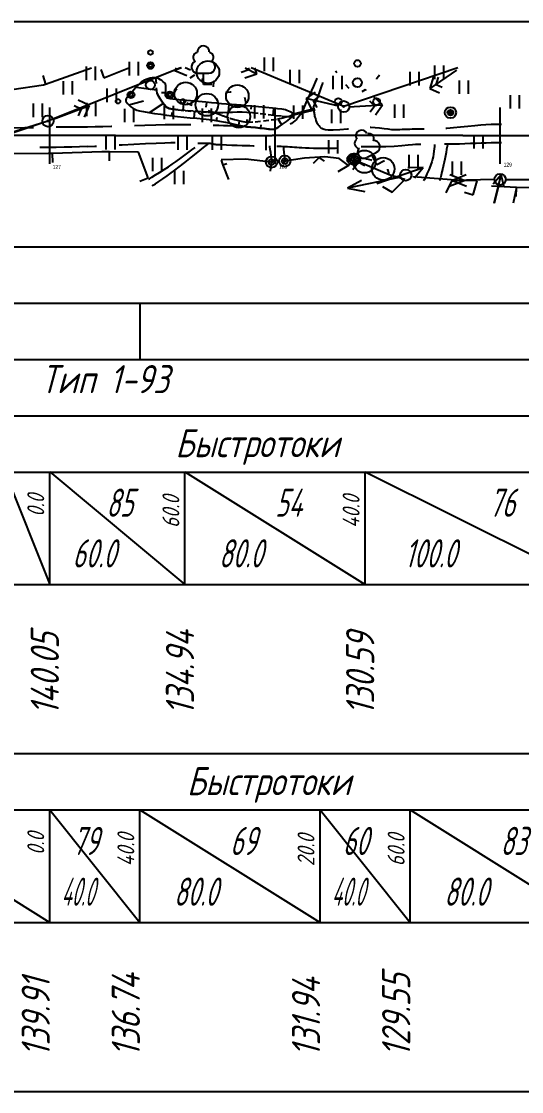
# Model space of a CAD drawing. Extents: x 2172 to 5772, y -842 to -248.
# Drawn here: x 5474.1 to 5518.5, y -705.6 to -610.6 of the extents above; entities that cross this region are included whole.
import ezdxf

# ---------------------------------------------------------------- set-up
doc = ezdxf.new("R2010")
doc.units = 0
doc.header["$MEASUREMENT"] = 0
doc.linetypes.add('CONTI', pattern=[0])
doc.linetypes.add('STROT', pattern=[1.7, 0.5, -1.2])
doc.layers.get('0').update_dxf_attribs({"linetype": 'CONTINUOUS'})
for name, color, linetype in [('DEFAULT', 7, 'CONTI'), ('OTKOSDEFAULT', 32, 'CONTI'), ('SIT_LDEFAULT', 7, 'CONTI'), ('USLZNDEFAULT', 7, 'CONTI'), ('ОТМЕТКИ_КЮВЕТОВ', 7, 'CONTINUOUS'), ('ЧЕРНЫЕ_ОТМЕТКИ', 7, 'CONTINUOUS')]:
    doc.layers.add(name, color=color, linetype=linetype)
doc.styles.add('SHRFT', font='TXT', dxfattribs={"width": 8.75})
doc.styles.add('ГОСТ', font='gost.TTF', dxfattribs={"oblique": 15, "height": 1})

# ---------------------------------------------------------------- blocks, each defined once
blk = doc.blocks.new('BL_2011')
at = {"color": 0}
for p, q in [((0, 0), (0, 6)), ((4, 0), (4, 6))]:
    blk.add_line(p, q, dxfattribs=at)
blk = doc.blocks.new('BL_22')
at = {"color": 0}
for radius in [2.5, 1.25, 0.25]:
    blk.add_circle((0, 0), radius, dxfattribs=at)
blk = doc.blocks.new('BL_20')
at = {"color": 0}
blk.add_circle((0, 0), 2.5, dxfattribs=at)
blk = doc.blocks.new('BL_172')
at = {"color": 0}
for centre, radius in [((0, 8.5), 1.5), ((0, 0), 2), ((-8.5, -8.5), 1.5), ((8.5, -8.5), 1.5)]:
    blk.add_circle(centre, radius, dxfattribs=at)
blk = doc.blocks.new('BL_2004')
at = {"color": 0}
blk.add_circle((0, 0), 5, dxfattribs=at)
blk = doc.blocks.new('BL_104')
at = {"color": 0}
for p, q in [((-2.25, 5), (2.25, 5)), ((0, 0), (0, 5)), ((3.75, 0), (0, 0))]:
    blk.add_line(p, q, dxfattribs=at)
for centre, radius, start, end in [((0, 14.5), 2.6, 358, 185), ((-2.5, 7.75), 2.75, 115, 270), ((-2.35, 12), 2.2, 100, 235), ((2.5, 7.75), 2.75, 270, 65), ((2.35, 12), 2.2, 305, 80)]:
    blk.add_arc(centre, radius, start, end, dxfattribs=at)
blk = doc.blocks.new('BL_26')
at = {"color": 0}
for radius in [2.5, 0.25]:
    blk.add_circle((0, 0), radius, dxfattribs=at)
blk = doc.blocks.new('BL_2010')
at = {"color": 0}
for centre, radius in [((0, 14.45), 1), ((0, 8.65), 1.5), ((0, 8.65), 0.75), ((0, 0), 2), ((-8.65, -4.35), 1.5), ((-8.65, -4.35), 0.75), ((8.65, -4.35), 1.5), ((8.65, -4.35), 0.75), ((-14.45, -7.2), 1), ((14.45, -7.2), 1)]:
    blk.add_circle(centre, radius, dxfattribs=at)

msp = doc.modelspace()

# ---------------------------------------------------------------- linework, layer by layer
at = {"linetype": 'Continuous'}
for p, q in [((4736.596, -610.584), (5570.216, -610.584)), ((4736.596, -630.584), (5570.216, -630.584)), ((4736.596, -635.584), (5570.216, -635.584)), ((4736.596, -640.584), (5570.216, -640.584)), ((4736.596, -645.584), (5570.216, -645.584)), ((4736.596, -650.584), (5570.216, -650.584)), ((4736.596, -660.584), (5570.216, -660.584)), ((4736.596, -675.584), (5570.216, -675.584)), ((4736.596, -680.584), (5570.216, -680.584)), ((4736.596, -690.584), (5570.216, -690.584)), ((4736.596, -705.584), (5570.216, -705.584))]:
    msp.add_line(p, q, dxfattribs=at)
msp.add_line((5484.596, -635.584), (5484.596, -640.584))
at = {"layer": 'DEFAULT', "color": 12, "linetype": 'CONTI'}
for p, q in [((5476.596, -623.215), (5476.596, -618.216)), ((5496.596, -623.216), (5496.596, -618.216)), ((5516.596, -623.216), (5516.595, -618.216)), ((5474.247, -620.716), (5472.884, -620.716)), ((5475.611, -620.716), (5474.247, -620.716)), ((5476.975, -620.716), (5475.611, -620.716)), ((5478.338, -620.716), (5476.975, -620.716)), ((5479.702, -620.716), (5478.338, -620.716)), ((5481.066, -620.716), (5479.702, -620.716)), ((5482.43, -620.716), (5481.066, -620.716)), ((5482.43, -620.715), (5496.349, -620.715)), ((5496.863, -620.716), (5496.35, -620.716)), ((5497.376, -620.716), (5496.863, -620.716)), ((5497.889, -620.716), (5497.376, -620.716)), ((5498.402, -620.716), (5497.889, -620.716)), ((5498.915, -620.716), (5498.402, -620.716)), ((5499.428, -620.716), (5498.915, -620.716)), ((5499.941, -620.716), (5499.428, -620.716)), ((5500.454, -620.716), (5499.941, -620.716)), ((5500.967, -620.716), (5500.454, -620.716)), ((5501.48, -620.716), (5500.967, -620.716)), ((5501.993, -620.716), (5501.48, -620.716)), ((5502.506, -620.716), (5501.993, -620.716)), ((5503.019, -620.716), (5502.506, -620.716)), ((5503.531, -620.716), (5503.019, -620.716)), ((5504.044, -620.716), (5503.531, -620.716)), ((5504.557, -620.716), (5504.044, -620.716)), ((5505.07, -620.716), (5504.557, -620.716)), ((5505.583, -620.716), (5505.07, -620.716)), ((5506.096, -620.716), (5505.583, -620.716)), ((5506.609, -620.716), (5506.096, -620.716)), ((5507.122, -620.716), (5506.609, -620.716)), ((5507.635, -620.716), (5507.122, -620.716)), ((5508.148, -620.716), (5507.635, -620.716)), ((5508.661, -620.716), (5508.148, -620.716)), ((5509.174, -620.716), (5508.661, -620.716)), ((5509.687, -620.716), (5509.174, -620.716)), ((5510.2, -620.716), (5509.687, -620.716)), ((5510.713, -620.716), (5510.2, -620.716)), ((5511.226, -620.716), (5510.713, -620.716)), ((5511.739, -620.716), (5511.226, -620.716)), ((5512.252, -620.716), (5511.739, -620.716)), ((5512.765, -620.716), (5512.252, -620.716)), ((5513.278, -620.716), (5512.765, -620.716)), ((5513.277, -620.716), (5528.7, -620.716))]:
    msp.add_line(p, q, dxfattribs=at)
at = {"layer": 'OTKOSDEFAULT', "color": 32}
for p, q in [((5485.838, -615.598, 28.451), (5485.677, -615.606, 28.464)), ((5485.983, -615.606, 28.44), (5485.838, -615.598, 28.451)), ((5484.231, -616.461, 28.558), (5484.085, -616.629, 28.566)), ((5484.39, -616.286, 28.551), (5484.231, -616.461, 28.558)), ((5484.256, -616.433), (5486.097, -616.644)), ((5484.551, -616.123, 28.543), (5484.39, -616.286, 28.551)), ((5484.707, -615.98, 28.536), (5484.551, -616.123, 28.543)), ((5484.853, -615.875, 28.53), (5484.707, -615.98, 28.536)), ((5484.999, -615.796, 28.517), (5484.853, -615.875, 28.53)), ((5485.161, -615.73, 28.504), (5484.999, -615.796, 28.517)), ((5485.331, -615.674, 28.49), (5485.161, -615.73, 28.504)), ((5485.505, -615.631, 28.477), (5485.331, -615.674, 28.49)), ((5485.677, -615.606, 28.464), (5485.505, -615.631, 28.477)), ((5486.124, -615.636, 28.412), (5485.983, -615.606, 28.44)), ((5486.268, -615.689, 28.382), (5486.124, -615.636, 28.412)), ((5486.411, -615.759, 28.352), (5486.268, -615.689, 28.382)), ((5486.55, -615.843, 28.321), (5486.411, -615.759, 28.352)), ((5486.673, -615.941, 28.291), (5486.55, -615.843, 28.321)), ((5486.78, -616.048, 28.262), (5486.673, -615.941, 28.291)), ((5486.861, -616.162, 28.235), (5486.78, -616.048, 28.262)), ((5486.902, -616.309, 28.18), (5486.861, -616.162, 28.235)), ((5486.886, -616.716, 28.034), (5486.904, -616.501, 28.111)), ((5486.904, -616.501, 28.111), (5486.902, -616.309, 28.18)), ((5483.378, -617.447, 28.526), (5483.336, -617.553, 28.518)), ((5483.453, -617.338, 28.535), (5483.378, -617.447, 28.526)), ((5483.548, -617.224, 28.545), (5483.453, -617.338, 28.535)), ((5483.657, -617.111, 28.556), (5483.548, -617.224, 28.545)), ((5483.762, -617.003, 28.567), (5483.657, -617.111, 28.556)), ((5483.856, -616.9, 28.578), (5483.762, -617.003, 28.567)), ((5483.957, -616.781, 28.572), (5483.856, -616.9, 28.578)), ((5484.085, -616.629, 28.566), (5483.957, -616.781, 28.572)), ((5486.868, -616.936), (5486.497, -616.928)), ((5486.869, -616.934, 27.957), (5486.886, -616.716, 28.034)), ((5486.872, -617.133, 27.89), (5486.869, -616.934, 27.957)), ((5486.914, -617.29, 27.836), (5486.872, -617.133, 27.89)), ((5487.016, -617.384, 27.787), (5486.914, -617.29, 27.836)), ((5487.282, -617.443, 27.775), (5487.016, -617.384, 27.787)), ((5487.76, -617.509, 27.753), (5487.282, -617.443, 27.775)), ((5483.336, -617.553, 28.518), (5483.337, -617.651, 28.511)), ((5483.337, -617.651, 28.511), (5483.391, -617.758, 28.455)), ((5483.391, -617.758, 28.455), (5483.491, -617.884, 28.38)), ((5483.491, -617.884, 28.38), (5483.627, -618.021, 28.292)), ((5483.608, -618.001), (5484.901, -617.642)), ((5483.627, -618.021, 28.292), (5483.787, -618.157, 28.195)), ((5483.787, -618.157, 28.195), (5483.962, -618.281, 28.096)), ((5483.962, -618.281, 28.096), (5484.144, -618.385, 27.999)), ((5484.144, -618.385, 27.999), (5484.317, -618.458, 27.911)), ((5485.447, -618.679), (5486.669, -617.865)), ((5488.38, -617.578, 27.725), (5487.76, -617.509, 27.753)), ((5489.077, -617.645, 27.693), (5488.38, -617.578, 27.725)), ((5488.504, -617.59), (5488.415, -618.482)), ((5489.784, -617.708, 27.661), (5489.077, -617.645, 27.693)), ((5490.433, -617.766, 27.632), (5489.784, -617.708, 27.661)), ((5490.958, -617.815, 27.608), (5490.433, -617.766, 27.632)), ((5490.497, -617.772), (5490.459, -618.199)), ((5491.398, -617.856, 27.546), (5490.958, -617.815, 27.608)), ((5491.837, -617.892, 27.483), (5491.398, -617.856, 27.546)), ((5492.278, -617.925, 27.421), (5491.837, -617.892, 27.483)), ((5492.719, -617.96, 27.358), (5492.278, -617.925, 27.421)), ((5492.491, -617.941), (5492.437, -618.65)), ((5493.159, -617.992, 27.296), (5492.719, -617.96, 27.358)), ((5493.599, -618.028, 27.233), (5493.159, -617.992, 27.296)), ((5494.04, -618.067, 27.171), (5493.599, -618.028, 27.233)), ((5494.54, -618.116, 27.15), (5494.04, -618.067, 27.171)), ((5494.484, -618.111), (5494.457, -618.389)), ((5495.128, -618.174, 27.126), (5494.54, -618.116, 27.15)), ((5495.751, -618.236, 27.101), (5495.128, -618.174, 27.126)), ((5496.356, -618.3, 27.076), (5495.751, -618.236, 27.101)), ((5496.82, -618.349, 27.054), (5496.356, -618.3, 27.076)), ((5496.46, -618.313), (5496.407, -618.896)), ((5497.181, -618.382, 27.037), (5496.82, -618.349, 27.054)), ((5497.387, -618.4, 27.027), (5497.181, -618.382, 27.037)), ((5497.512, -618.431, 27.005), (5497.387, -618.4, 27.027)), ((5497.653, -618.484, 26.98), (5497.512, -618.431, 27.005)), ((5484.317, -618.458, 27.911), (5484.559, -618.518, 27.892)), ((5484.559, -618.518, 27.892), (5484.927, -618.589, 27.863)), ((5484.927, -618.589, 27.863), (5485.384, -618.668, 27.827)), ((5485.384, -618.668, 27.827), (5485.9, -618.748, 27.788)), ((5485.9, -618.748, 27.788), (5486.439, -618.829, 27.746)), ((5486.439, -618.829, 27.746), (5486.969, -618.904, 27.705)), ((5486.969, -618.904, 27.705), (5487.451, -618.967, 27.668)), ((5487.428, -618.964), (5487.469, -618.673)), ((5487.451, -618.967, 27.668), (5487.94, -619.023, 27.623)), ((5487.94, -619.023, 27.623), (5488.485, -619.079, 27.573)), ((5488.485, -619.079, 27.573), (5489.064, -619.131, 27.52)), ((5489.064, -619.131, 27.52), (5489.649, -619.184, 27.466)), ((5489.417, -619.162), (5489.473, -618.566)), ((5489.649, -619.184, 27.466), (5490.218, -619.238, 27.414)), ((5490.218, -619.238, 27.414), (5490.743, -619.294, 27.366)), ((5490.743, -619.294, 27.366), (5491.198, -619.352, 27.324)), ((5491.198, -619.352, 27.324), (5491.66, -619.429, 27.302)), ((5491.404, -619.386), (5491.451, -619.098)), ((5497.188, -619.767), (5496.882, -619.259)), ((5497.604, -619.466, 26.937), (5497.91, -619.229, 26.909)), ((5497.797, -618.551, 26.953), (5497.653, -618.484, 26.98)), ((5497.933, -618.621, 26.928), (5497.797, -618.551, 26.953)), ((5497.91, -619.229, 26.909), (5498.127, -619.052, 26.888)), ((5498.045, -618.681, 26.906), (5497.933, -618.621, 26.928)), ((5498.122, -618.724, 26.892), (5498.045, -618.681, 26.906)), ((5498.151, -618.741, 26.886), (5498.122, -618.724, 26.892)), ((5498.127, -619.052, 26.888), (5498.211, -618.984, 26.88)), ((5491.66, -619.429, 27.302), (5492.187, -619.53, 27.276)), ((5492.187, -619.53, 27.276), (5492.727, -619.641, 27.25)), ((5492.727, -619.641, 27.25), (5493.235, -619.753, 27.225)), ((5493.235, -619.753, 27.225), (5493.659, -619.847, 27.204)), ((5493.364, -619.782), (5493.442, -619.431)), ((5493.659, -619.847, 27.204), (5493.952, -619.914, 27.19)), ((5493.952, -619.914, 27.19), (5494.059, -619.939, 27.185)), ((5494.059, -619.939, 27.185), (5494.44, -619.97, 27.161)), ((5494.44, -619.97, 27.161), (5494.844, -620.009, 27.136)), ((5494.844, -620.009, 27.136), (5495.253, -620.056, 27.11)), ((5495.253, -620.056, 27.11), (5495.652, -620.099, 27.085)), ((5495.341, -620.065), (5495.373, -619.768)), ((5495.652, -620.099, 27.085), (5496.022, -620.136, 27.062)), ((5496.022, -620.136, 27.062), (5496.346, -620.157, 27.042)), ((5496.346, -620.157, 27.042), (5496.602, -620.157, 27.026)), ((5496.602, -620.157, 27.026), (5496.697, -620.097, 27.018)), ((5496.697, -620.097, 27.018), (5496.938, -619.939, 26.997)), ((5496.938, -619.939, 26.997), (5497.261, -619.715, 26.968)), ((5497.261, -619.715, 26.968), (5497.604, -619.466, 26.937))]:
    msp.add_line(p, q, dxfattribs=at)
at = {"layer": 'OTKOSDEFAULT', "color": 32, "linetype": 'STROT'}
for p, q in [((5485.983, -615.606, 28.44), (5486.133, -616.992, 27.599)), ((5486.133, -616.992, 27.599), (5485.983, -615.606, 28.44)), ((5486.133, -616.992, 27.599), (5486.166, -617.056, 27.599)), ((5486.166, -617.056, 27.599), (5486.133, -616.992, 27.599)), ((5486.166, -617.056, 27.599), (5486.254, -617.224, 27.598)), ((5486.254, -617.224, 27.598), (5486.166, -617.056, 27.599)), ((5486.254, -617.224, 27.598), (5486.388, -617.457, 27.596)), ((5486.388, -617.457, 27.596), (5486.254, -617.224, 27.598)), ((5486.388, -617.457, 27.596), (5486.558, -617.719, 27.595)), ((5486.558, -617.719, 27.595), (5486.388, -617.457, 27.596)), ((5486.558, -617.719, 27.595), (5486.754, -617.974, 27.593)), ((5486.754, -617.974, 27.593), (5486.558, -617.719, 27.595)), ((5486.754, -617.974, 27.593), (5486.963, -618.183, 27.591)), ((5486.963, -618.183, 27.591), (5486.754, -617.974, 27.593)), ((5486.963, -618.183, 27.591), (5487.177, -618.307, 27.59)), ((5487.177, -618.307, 27.59), (5486.963, -618.183, 27.591)), ((5487.177, -618.307, 27.59), (5487.499, -618.377, 27.565)), ((5487.499, -618.377, 27.565), (5487.177, -618.307, 27.59)), ((5487.499, -618.377, 27.565), (5488.003, -618.441, 27.527)), ((5488.003, -618.441, 27.527), (5487.499, -618.377, 27.565)), ((5488.003, -618.441, 27.527), (5488.627, -618.502, 27.48)), ((5488.627, -618.502, 27.48), (5488.003, -618.441, 27.527)), ((5488.627, -618.502, 27.48), (5489.31, -618.554, 27.428)), ((5489.31, -618.554, 27.428), (5488.627, -618.502, 27.48)), ((5489.31, -618.554, 27.428), (5489.994, -618.6, 27.377)), ((5489.994, -618.6, 27.377), (5489.31, -618.554, 27.428)), ((5489.994, -618.6, 27.377), (5490.617, -618.634, 27.33)), ((5490.617, -618.634, 27.33), (5489.994, -618.6, 27.377)), ((5490.617, -618.634, 27.33), (5491.12, -618.661, 27.292)), ((5491.12, -618.661, 27.292), (5490.617, -618.634, 27.33)), ((5491.12, -618.661, 27.292), (5491.544, -618.672, 27.259)), ((5491.231, -618.706, 27.283), (5491.12, -618.661, 27.292)), ((5491.534, -618.825, 27.26), (5491.231, -618.706, 27.283)), ((5491.974, -618.988, 27.227), (5491.534, -618.825, 27.26)), ((5491.544, -618.672, 27.259), (5491.967, -618.666, 27.226)), ((5491.967, -618.666, 27.226), (5492.392, -618.651, 27.192)), ((5492.501, -619.168, 27.188), (5491.974, -618.988, 27.227)), ((5492.392, -618.651, 27.192), (5492.815, -618.635, 27.159)), ((5493.067, -619.34, 27.147), (5492.501, -619.168, 27.188)), ((5492.815, -618.635, 27.159), (5493.24, -618.622, 27.126)), ((5493.617, -619.474, 27.107), (5493.067, -619.34, 27.147)), ((5493.24, -618.622, 27.126), (5493.662, -618.62, 27.093)), ((5493.662, -618.62, 27.093), (5494.085, -618.637, 27.06)), ((5494.085, -618.637, 27.06), (5494.605, -618.681, 27.021)), ((5494.605, -618.681, 27.021), (5495.265, -618.754, 26.97)), ((5495.265, -618.754, 26.97), (5495.99, -618.843, 26.915)), ((5496.051, -619.395, 26.917), (5495.312, -619.483, 26.976)), ((5495.99, -618.843, 26.915), (5496.665, -618.929, 26.861)), ((5496.736, -619.289, 26.86), (5496.051, -619.395, 26.917)), ((5496.665, -618.929, 26.861), (5497.226, -618.987, 26.813)), ((5497.295, -619.167, 26.811), (5496.736, -619.289, 26.86)), ((5497.226, -618.987, 26.813), (5497.636, -619.015, 26.779)), ((5497.68, -619.065, 26.776), (5497.295, -619.167, 26.811)), ((5497.636, -619.015, 26.779), (5497.823, -619.024, 26.763)), ((5497.823, -619.024, 26.763), (5497.68, -619.065, 26.776)), ((5497.823, -619.024, 26.763), (5497.878, -619.014, 26.755)), ((5497.878, -619.014, 26.755), (5497.823, -619.024, 26.763)), ((5497.878, -619.014, 26.755), (5497.94, -618.993, 26.745)), ((5497.94, -618.993, 26.745), (5497.878, -619.014, 26.755)), ((5497.94, -618.993, 26.745), (5498.001, -618.961, 26.736)), ((5498.001, -618.961, 26.736), (5497.94, -618.993, 26.745)), ((5498.001, -618.961, 26.736), (5498.057, -618.929, 26.726)), ((5498.057, -618.929, 26.726), (5498.001, -618.961, 26.736)), ((5498.057, -618.929, 26.726), (5498.105, -618.899, 26.718)), ((5498.105, -618.899, 26.718), (5498.057, -618.929, 26.726)), ((5498.105, -618.899, 26.718), (5498.137, -618.876, 26.712)), ((5498.137, -618.876, 26.712), (5498.105, -618.899, 26.718)), ((5498.137, -618.876, 26.712), (5498.149, -618.868, 26.71)), ((5498.149, -618.868, 26.71), (5498.137, -618.876, 26.712)), ((5498.149, -618.868, 26.71), (5498.151, -618.741, 26.886)), ((5498.211, -618.984, 26.88), (5498.149, -618.868, 26.71)), ((5494.101, -619.544, 27.072), (5493.617, -619.474, 27.107)), ((5494.634, -619.539, 27.03), (5494.101, -619.544, 27.072)), ((5495.312, -619.483, 26.976), (5494.634, -619.539, 27.03))]:
    msp.add_line(p, q, dxfattribs=at)
at = {"layer": 'SIT_LDEFAULT', "color": 7}
for p, q in [((5475.975, -615.399), (5476.209, -616.162)), ((5476.209, -616.162), (5480.288, -614.716)), ((5488.212, -614.716), (5476.431, -619.429)), ((5481.116, -614.86), (5481.391, -615.607)), ((5481.391, -615.607), (5483.614, -614.716)), ((5488.279, -614.716), (5487.706, -614.95)), ((5487.804, -614.716), (5487.706, -614.95)), ((5487.706, -614.95), (5488.749, -615.387)), ((5489.099, -614.921), (5488.611, -614.716)), ((5489.058, -615.604), (5489.47, -615.319)), ((5494.263, -614.884), (5493.591, -615.105)), ((5493.901, -615.599), (5494.976, -615.246)), ((5493.931, -614.716), (5494.976, -615.246)), ((5494.208, -614.716), (5494.263, -614.884)), ((5502.691, -618.14), (5494.476, -614.716)), ((5494.976, -615.246), (5494.803, -614.716)), ((5502.051, -615.082), (5501.989, -614.974)), ((5502.094, -615.148), (5502.053, -615.082)), ((5512.823, -614.716), (5502.691, -618.14)), ((5505.797, -615.455), (5505.61, -615.696)), ((5505.865, -615.36), (5505.797, -615.455)), ((5512.707, -614.918), (5510.339, -616.541)), ((5510.655, -615.485), (5510.339, -616.541)), ((5510.912, -616.211), (5511.092, -615.544)), ((5473.218, -616.625), (5476.025, -616.221)), ((5476.025, -616.223), (5476.209, -616.162)), ((5490.123, -615.922), (5490.185, -615.608)), ((5491.091, -616.282), (5491.092, -616.38)), ((5491.118, -616.002), (5491.093, -616.282)), ((5491.132, -615.882), (5491.117, -616.001)), ((5500.011, -616.318), (5499.836, -616.714)), ((5500.16, -615.966), (5500.011, -616.318)), ((5500.261, -615.716), (5500.16, -615.966)), ((5500.3, -615.619), (5500.261, -615.716)), ((5500.621, -616.66), (5500.686, -616.472)), ((5500.686, -616.472), (5500.745, -616.294)), ((5500.745, -616.294), (5500.793, -616.144)), ((5500.793, -616.144), (5500.827, -616.04)), ((5500.827, -616.04), (5500.839, -616.003)), ((5503.189, -616.538), (5502.886, -616.227)), ((5505.61, -615.694), (5505.597, -615.71)), ((5510.339, -616.541), (5511.19, -616.932)), ((5511.438, -616.438), (5510.912, -616.211)), ((5487.642, -616.976), (5487.789, -616.675)), ((5487.791, -616.675), (5487.908, -616.56)), ((5492.186, -616.887), (5492.596, -616.834)), ((5492.596, -616.834), (5492.682, -616.824)), ((5493.877, -617.317), (5493.933, -617.536)), ((5500.156, -616.859), (5499.357, -617.432)), ((5502.262, -618.098), (5499.357, -617.432)), ((5499.357, -617.432), (5499.834, -618.414)), ((5499.501, -617.434), (5499.398, -617.652)), ((5499.658, -617.103), (5499.501, -617.434)), ((5499.836, -616.714), (5499.658, -617.103)), ((5500.002, -617.639), (5500.499, -617.262)), ((5500.253, -617.639), (5500.348, -617.399)), ((5500.348, -617.399), (5500.434, -617.177)), ((5500.434, -617.177), (5500.499, -617.003)), ((5500.499, -617.003), (5500.557, -616.844)), ((5500.557, -616.844), (5500.621, -616.66)), ((5504.601, -616.673), (5504.309, -616.836)), ((5504.669, -616.621), (5504.601, -616.675)), ((5506.128, -617.995), (5505.381, -617.296)), ((5476.898, -619.262), (5480.122, -618.045)), ((5478.76, -618.039), (5479.392, -618.332)), ((5479.392, -618.332), (5479.105, -618.976)), ((5480.122, -618.045), (5479.115, -617.583)), ((5479.671, -619.078), (5480.122, -618.045)), ((5489, -617.958), (5488.757, -617.848)), ((5489.221, -618.038), (5489, -617.958)), ((5493.935, -617.537), (5493.982, -617.762)), ((5493.98, -617.762), (5493.986, -617.802)), ((5498.142, -618.819), (5500.059, -618.327)), ((5498.156, -618.916), (5500.083, -618.422)), ((5499.093, -618.415), (5499.023, -618.561)), ((5499.157, -618.264), (5499.093, -618.415)), ((5499.215, -618.11), (5499.157, -618.264)), ((5499.273, -617.955), (5499.215, -618.11)), ((5499.332, -617.801), (5499.273, -617.955)), ((5499.398, -617.652), (5499.332, -617.801)), ((5499.991, -618.261), (5500.014, -618.209)), ((5499.991, -618.261), (5500.022, -618.252)), ((5500.054, -618.523), (5499.991, -618.261)), ((5500.32, -618.24), (5500.002, -617.639)), ((5500.014, -618.209), (5500.073, -618.07)), ((5500.022, -618.252), (5500.086, -618.514)), ((5500.073, -618.07), (5500.157, -617.872)), ((5500.157, -617.872), (5500.253, -617.639)), ((5503.122, -618.169), (5506.128, -617.995)), ((5504.988, -617.638), (5505.448, -618.093)), ((5505.448, -618.093), (5505.052, -618.635)), ((5505.519, -618.888), (5506.128, -617.995)), ((5490.927, -618.606), (5490.64, -618.521)), ((5491.12, -618.661), (5490.927, -618.606)), ((5494.097, -619.294), (5494.099, -619.396)), ((5494.099, -619.396), (5494.101, -619.503)), ((5498.151, -618.741), (5498.184, -618.73)), ((5498.211, -618.984), (5498.151, -618.741)), ((5498.184, -618.73), (5498.244, -618.972)), ((5498.244, -618.972), (5498.211, -618.984)), ((5498.498, -619.279), (5498.36, -619.415)), ((5498.625, -619.133), (5498.498, -619.279)), ((5498.742, -618.985), (5498.625, -619.133)), ((5498.849, -618.838), (5498.742, -618.985)), ((5498.943, -618.7), (5498.849, -618.838)), ((5499.023, -618.561), (5498.943, -618.7)), ((5500.086, -618.514), (5500.054, -618.523)), ((5500.059, -618.547), (5500.054, -618.523)), ((5500.07, -618.609), (5500.059, -618.547)), ((5500.083, -618.694), (5500.068, -618.609)), ((5500.1, -618.785), (5500.085, -618.694)), ((5500.116, -618.871), (5500.1, -618.785)), ((5500.127, -618.932), (5500.116, -618.871)), ((5500.131, -618.956), (5500.127, -618.932)), ((5500.14, -618.992), (5500.131, -618.956)), ((5500.165, -619.083), (5500.14, -618.992)), ((5500.203, -619.215), (5500.165, -619.083)), ((5500.252, -619.369), (5500.203, -619.215)), ((5500.307, -619.526), (5500.252, -619.369)), ((5512.003, -618.86), (5512.014, -618.487)), ((5512.123, -618.732), (5512.003, -618.86)), ((5512.331, -618.882), (5512.003, -618.86)), ((5512.127, -618.63), (5512.014, -618.487)), ((5512.014, -618.487), (5512.337, -618.496)), ((5512.337, -618.496), (5512.212, -618.632)), ((5512.331, -618.882), (5512.213, -618.737)), ((5512.337, -618.496), (5512.331, -618.882)), ((5476.431, -619.429), (5467.862, -622.139)), ((5475.964, -619.596), (5472.661, -620.711)), ((5474.361, -620.035), (5472.868, -620.047)), ((5475.157, -620.022), (5474.361, -620.035)), ((5477.23, -619.983), (5477.146, -619.985)), ((5477.908, -619.977), (5477.23, -619.983)), ((5478.585, -619.973), (5477.908, -619.977)), ((5479.261, -619.969), (5478.585, -619.973)), ((5479.939, -619.962), (5479.261, -619.971)), ((5480.616, -619.953), (5479.939, -619.962)), ((5481.293, -619.94), (5480.616, -619.953)), ((5482.069, -619.918), (5481.293, -619.94)), ((5482.113, -619.917), (5482.069, -619.918)), ((5485.03, -619.823), (5484.111, -619.85)), ((5485.998, -619.795), (5485.03, -619.823)), ((5486.84, -619.775), (5485.997, -619.797)), ((5487.487, -619.761), (5486.84, -619.773)), ((5488.028, -619.759), (5487.487, -619.761)), ((5488.588, -619.762), (5488.028, -619.759)), ((5489.109, -619.768), (5488.588, -619.762)), ((5491.175, -619.816), (5491.108, -619.815)), ((5491.593, -619.83), (5491.175, -619.818)), ((5492.018, -619.843), (5491.593, -619.83)), ((5492.445, -619.861), (5492.018, -619.843)), ((5492.868, -619.877), (5492.445, -619.861)), ((5493.282, -619.897), (5492.868, -619.877)), ((5493.682, -619.917), (5493.282, -619.897)), ((5494.059, -619.939), (5493.682, -619.917)), ((5494.44, -619.97), (5494.059, -619.939)), ((5494.101, -619.503), (5494.101, -619.544)), ((5494.844, -620.009), (5494.44, -619.97)), ((5495.253, -620.056), (5494.844, -620.009)), ((5495.652, -620.099), (5495.253, -620.056)), ((5496.022, -620.136), (5495.652, -620.099)), ((5496.097, -620.14), (5496.022, -620.136)), ((5498.066, -619.649), (5497.949, -619.717)), ((5498.216, -619.542), (5498.066, -619.649)), ((5498.36, -619.415), (5498.216, -619.542)), ((5500.37, -619.667), (5500.307, -619.526)), ((5500.433, -619.775), (5500.37, -619.667)), ((5500.5, -619.861), (5500.433, -619.775)), ((5500.578, -619.944), (5500.5, -619.861)), ((5500.664, -620.02), (5500.578, -619.944)), ((5500.755, -620.089), (5500.664, -620.02)), ((5500.854, -620.144), (5500.755, -620.089)), ((5500.957, -620.187), (5500.854, -620.144)), ((5501.063, -620.213), (5500.957, -620.187)), ((5501.302, -620.227), (5501.063, -620.213)), ((5501.758, -620.227), (5501.302, -620.227)), ((5502.356, -620.209), (5501.758, -620.227)), ((5503.025, -620.164), (5502.356, -620.209)), ((5503.111, -620.159), (5503.025, -620.164)), ((5505.09, -620.002), (5505.025, -620.001)), ((5505.481, -620.029), (5505.09, -620)), ((5505.882, -620.073), (5505.481, -620.029)), ((5506.276, -620.121), (5505.882, -620.073)), ((5506.642, -620.163), (5506.276, -620.121)), ((5506.966, -620.195), (5506.642, -620.163)), ((5507.227, -620.207), (5506.966, -620.195)), ((5507.45, -620.206), (5507.227, -620.207)), ((5507.671, -620.201), (5507.45, -620.206)), ((5507.894, -620.192), (5507.671, -620.201)), ((5508.117, -620.182), (5507.894, -620.192)), ((5508.339, -620.173), (5508.117, -620.182)), ((5508.562, -620.166), (5508.339, -620.173)), ((5508.783, -620.161), (5508.562, -620.166)), ((5509.027, -620.158), (5508.783, -620.161)), ((5509.311, -620.152), (5509.027, -620.158)), ((5509.623, -620.144), (5509.311, -620.152)), ((5509.84, -620.138), (5509.623, -620.144)), ((5511.834, -620.077), (5511.765, -620.08)), ((5512.43, -620.041), (5511.834, -620.077)), ((5513.065, -619.984), (5512.43, -620.041)), ((5513.714, -619.91), (5513.065, -619.984)), ((5514.327, -619.846), (5513.714, -619.91)), ((5514.851, -619.8), (5514.327, -619.846)), ((5515.32, -619.77), (5514.851, -619.8)), ((5515.793, -619.747), (5515.32, -619.77)), ((5516.27, -619.732), (5515.793, -619.747)), ((5516.686, -619.723), (5516.27, -619.729)), ((5475.694, -621.757), (5476.488, -621.751)), ((5476.488, -621.751), (5477.172, -621.742)), ((5481.219, -622.149), (5476.838, -622.316)), ((5477.172, -621.742), (5477.856, -621.729)), ((5477.856, -621.729), (5478.54, -621.712)), ((5478.54, -621.712), (5479.223, -621.694)), ((5479.223, -621.694), (5479.907, -621.673)), ((5479.907, -621.675), (5480.589, -621.651)), ((5480.589, -621.651), (5480.733, -621.645)), ((5481.897, -622.161), (5481.219, -622.149)), ((5481.885, -622.961), (5481.897, -622.161)), ((5484.465, -622.19), (5481.897, -622.161)), ((5482.743, -621.55), (5483.021, -621.536)), ((5483.021, -621.536), (5484.055, -621.483)), ((5484.055, -621.483), (5485.087, -621.431)), ((5485.34, -624.467), (5484.465, -622.19)), ((5485.087, -621.431), (5486.036, -621.386)), ((5486.036, -621.386), (5486.816, -621.351)), ((5486.816, -621.351), (5487.348, -621.332)), ((5487.348, -621.332), (5487.738, -621.328)), ((5488.74, -622.331), (5489.211, -621.984)), ((5489.167, -622.646), (5489.743, -622.186)), ((5489.211, -621.984), (5489.493, -621.775)), ((5489.739, -621.388), (5489.82, -621.392)), ((5489.743, -622.186), (5490.243, -621.788)), ((5489.82, -621.39), (5489.998, -621.397)), ((5489.998, -621.399), (5490.104, -621.399)), ((5490.104, -621.399), (5490.212, -621.398)), ((5490.212, -621.398), (5490.323, -621.396)), ((5490.243, -621.788), (5490.597, -621.506)), ((5490.323, -621.396), (5490.431, -621.393)), ((5490.431, -621.393), (5490.536, -621.391)), ((5490.536, -621.391), (5490.635, -621.393)), ((5490.597, -621.506), (5490.73, -621.398)), ((5490.635, -621.393), (5490.73, -621.398)), ((5490.73, -621.398), (5490.82, -621.407)), ((5490.82, -621.407), (5490.909, -621.423)), ((5490.909, -621.423), (5490.999, -621.441)), ((5490.999, -621.441), (5491.087, -621.46)), ((5491.087, -621.46), (5491.177, -621.478)), ((5491.177, -621.478), (5491.266, -621.492)), ((5491.266, -621.492), (5491.356, -621.502)), ((5491.356, -621.502), (5491.534, -621.51)), ((5491.534, -621.51), (5491.857, -621.524)), ((5491.857, -621.524), (5492.28, -621.541)), ((5492.28, -621.541), (5492.756, -621.56)), ((5492.756, -621.56), (5493.235, -621.578)), ((5493.235, -621.578), (5493.677, -621.592)), ((5493.677, -621.592), (5494.031, -621.604)), ((5494.031, -621.604), (5494.344, -621.611)), ((5494.344, -621.611), (5494.676, -621.615)), ((5494.675, -621.617), (5494.726, -621.617)), ((5496.103, -621.634), (5496.114, -621.714)), ((5496.114, -621.714), (5496.14, -621.919)), ((5496.14, -621.919), (5496.176, -622.201)), ((5496.176, -622.201), (5496.215, -622.507)), ((5496.748, -621.653), (5496.795, -621.655)), ((5496.795, -621.655), (5496.973, -621.662)), ((5496.973, -621.662), (5497.148, -621.667)), ((5497.148, -621.667), (5497.325, -621.677)), ((5497.325, -621.677), (5497.332, -621.748)), ((5497.325, -621.677), (5497.508, -621.687)), ((5497.332, -621.748), (5497.35, -621.936)), ((5497.35, -621.936), (5497.375, -622.191)), ((5497.375, -622.191), (5497.404, -622.467)), ((5497.508, -621.687), (5497.704, -621.699)), ((5497.704, -621.699), (5497.909, -621.711)), ((5497.909, -621.711), (5498.117, -621.725)), ((5498.117, -621.727), (5498.328, -621.741)), ((5498.328, -621.739), (5498.539, -621.752)), ((5498.539, -621.754), (5498.746, -621.768)), ((5498.746, -621.764), (5498.986, -621.781)), ((5498.986, -621.783), (5499.288, -621.799)), ((5499.288, -621.799), (5499.633, -621.814)), ((5499.633, -621.812), (5500.009, -621.823)), ((5500.009, -621.825), (5500.395, -621.833)), ((5500.395, -621.833), (5500.775, -621.837)), ((5500.775, -621.837), (5501.133, -621.84)), ((5501.134, -621.842), (5501.512, -621.84)), ((5501.512, -621.836), (5501.957, -621.822)), ((5501.958, -621.826), (5502.098, -621.819)), ((5504.231, -621.692), (5504.485, -621.682)), ((5504.484, -621.68), (5505.035, -621.681)), ((5505.035, -621.681), (5505.706, -621.685)), ((5505.706, -621.685), (5506.437, -621.675)), ((5506.437, -621.675), (5507.17, -621.646)), ((5507.17, -621.646), (5507.844, -621.599)), ((5507.844, -621.599), (5508.402, -621.546)), ((5508.402, -621.546), (5508.785, -621.506)), ((5508.785, -621.506), (5509.078, -621.488)), ((5509.078, -621.488), (5509.395, -621.483)), ((5509.395, -621.483), (5509.524, -621.486)), ((5510.705, -622.115), (5510.674, -622.364)), ((5510.733, -621.881), (5510.705, -622.115)), ((5510.75, -621.684), (5510.733, -621.881)), ((5510.76, -621.55), (5510.75, -621.684)), ((5510.765, -621.499), (5510.76, -621.55)), ((5511.625, -621.46), (5511.748, -621.456)), ((5511.775, -622.207), (5511.717, -622.512)), ((5511.748, -621.456), (5511.912, -621.455)), ((5511.829, -621.919), (5511.775, -622.207)), ((5511.872, -621.68), (5511.829, -621.919)), ((5511.901, -621.516), (5511.872, -621.68)), ((5511.912, -621.455), (5511.901, -621.516)), ((5511.912, -621.455), (5512.147, -621.457)), ((5512.147, -621.457), (5512.508, -621.458)), ((5512.508, -621.458), (5512.957, -621.45)), ((5512.957, -621.45), (5513.454, -621.429)), ((5513.454, -621.429), (5513.958, -621.406)), ((5513.958, -621.406), (5514.45, -621.386)), ((5514.45, -621.386), (5514.902, -621.369)), ((5514.902, -621.369), (5515.333, -621.358)), ((5515.333, -621.358), (5515.788, -621.347)), ((5515.788, -621.347), (5516.254, -621.339)), ((5516.254, -621.339), (5516.699, -621.333)), ((5476.442, -622.321), (5471.769, -622.335)), ((5476.838, -622.316), (5476.441, -622.323)), ((5476.855, -623.115), (5476.838, -622.316)), ((5487.454, -623.26), (5487.81, -623.009)), ((5487.81, -623.009), (5488.255, -622.685)), ((5488.073, -623.508), (5488.586, -623.106)), ((5488.255, -622.685), (5488.74, -622.331)), ((5488.586, -623.106), (5489.167, -622.646)), ((5493.961, -622.807), (5491.796, -622.886)), ((5491.796, -622.888), (5491.971, -623.351)), ((5496.288, -623.074), (5493.961, -622.809)), ((5496.197, -623.87), (5496.288, -623.074)), ((5496.215, -622.507), (5496.251, -622.789)), ((5496.251, -622.789), (5496.277, -622.994)), ((5496.277, -622.994), (5496.288, -623.074)), ((5496.353, -623.169), (5496.317, -622.958)), ((5497.415, -623.1), (5497.376, -622.882)), ((5497.404, -622.467), (5497.43, -622.722)), ((5497.43, -622.722), (5497.451, -622.91)), ((5497.451, -622.91), (5497.459, -622.982)), ((5499.198, -622.738), (5497.459, -622.982)), ((5501.006, -622.605), (5499.198, -622.738)), ((5500.512, -622.66), (5499.989, -623.204)), ((5500.997, -622.986), (5500.512, -622.66)), ((5502.289, -622.768), (5501.006, -622.605)), ((5503.108, -623.375), (5502.289, -622.768)), ((5503.007, -622.844), (5503.013, -622.754)), ((5503.021, -622.932), (5503.007, -622.844)), ((5503.013, -622.754), (5503.036, -622.667)), ((5503.053, -623.018), (5503.021, -622.932)), ((5503.036, -622.667), (5503.076, -622.584)), ((5503.103, -623.097), (5503.053, -623.018)), ((5503.076, -622.584), (5503.132, -622.509)), ((5503.169, -623.167), (5503.103, -623.097)), ((5503.132, -622.509), (5503.201, -622.444)), ((5503.249, -623.225), (5503.169, -623.167)), ((5503.18, -622.824), (5503.188, -622.748)), ((5503.19, -622.899), (5503.18, -622.824)), ((5503.188, -622.748), (5503.214, -622.676)), ((5503.22, -622.97), (5503.19, -622.899)), ((5503.201, -622.444), (5503.281, -622.391)), ((5503.214, -622.676), (5503.257, -622.611)), ((5503.267, -623.034), (5503.22, -622.97)), ((5503.257, -622.611), (5503.315, -622.555)), ((5503.329, -623.088), (5503.267, -623.034)), ((5503.281, -622.391), (5503.371, -622.351)), ((5503.315, -622.555), (5503.385, -622.511)), ((5503.404, -623.129), (5503.329, -623.088)), ((5503.353, -622.807), (5503.365, -622.751)), ((5503.359, -622.864), (5503.353, -622.807)), ((5503.384, -622.916), (5503.359, -622.864)), ((5503.365, -622.751), (5503.394, -622.7)), ((5503.371, -622.351), (5503.466, -622.325)), ((5503.425, -622.961), (5503.384, -622.916)), ((5503.385, -622.511), (5503.463, -622.481)), ((5503.394, -622.7), (5503.439, -622.659)), ((5503.488, -623.155), (5503.404, -623.129)), ((5503.479, -622.994), (5503.425, -622.961)), ((5503.439, -622.659), (5503.494, -622.63)), ((5503.463, -622.481), (5503.546, -622.466)), ((5503.466, -622.325), (5503.565, -622.315)), ((5503.543, -623.011), (5503.479, -622.994)), ((5503.486, -623.724), (5504.011, -623.053)), ((5503.576, -623.164), (5503.488, -623.155)), ((5503.494, -622.63), (5503.557, -622.616)), ((5503.609, -623.013), (5503.543, -623.011)), ((5503.546, -622.466), (5503.631, -622.467)), ((5503.557, -622.616), (5503.622, -622.617)), ((5503.565, -622.315), (5503.665, -622.32)), ((5503.665, -623.157), (5503.576, -623.164)), ((5504.011, -623.053), (5503.583, -622.814)), ((5503.673, -622.999), (5503.609, -623.013)), ((5503.622, -622.617), (5503.683, -622.635)), ((5503.631, -622.467), (5503.714, -622.484)), ((5503.665, -622.32), (5503.762, -622.34)), ((5503.75, -623.134), (5503.665, -623.157)), ((5503.73, -622.969), (5503.673, -622.999)), ((5503.683, -622.635), (5503.737, -622.667)), ((5503.714, -622.484), (5503.791, -622.516)), ((5503.774, -622.927), (5503.73, -622.969)), ((5503.737, -622.667), (5503.778, -622.71)), ((5503.826, -623.095), (5503.75, -623.134)), ((5503.762, -622.34), (5503.854, -622.375)), ((5503.802, -622.875), (5503.774, -622.927)), ((5503.778, -622.71), (5503.805, -622.763)), ((5503.791, -622.516), (5503.859, -622.562)), ((5503.813, -622.819), (5503.802, -622.875)), ((5503.805, -622.763), (5503.813, -622.819)), ((5503.891, -623.043), (5503.826, -623.095)), ((5503.854, -622.375), (5503.938, -622.424)), ((5503.859, -622.562), (5503.915, -622.619)), ((5503.94, -622.98), (5503.891, -623.043)), ((5503.915, -622.619), (5503.956, -622.686)), ((5503.938, -622.424), (5504.011, -622.486)), ((5503.972, -622.909), (5503.94, -622.98)), ((5504.021, -623.143), (5503.946, -623.206)), ((5503.956, -622.686), (5503.98, -622.759)), ((5503.985, -622.834), (5503.972, -622.909)), ((5503.98, -622.759), (5503.985, -622.834)), ((5504.011, -622.486), (5504.072, -622.557)), ((5506.727, -624.203), (5504.011, -623.053)), ((5504.082, -623.07), (5504.021, -623.143)), ((5504.064, -623.094), (5504.565, -623.363)), ((5504.072, -622.557), (5504.117, -622.637)), ((5504.126, -622.989), (5504.082, -623.07)), ((5504.117, -622.637), (5504.147, -622.723)), ((5504.151, -622.902), (5504.126, -622.989)), ((5504.147, -622.723), (5504.158, -622.812)), ((5504.158, -622.812), (5504.151, -622.902)), ((5504.701, -622.804), (5504.645, -622.797)), ((5504.889, -622.849), (5504.701, -622.804)), ((5505.133, -622.915), (5504.889, -622.849)), ((5505.201, -622.934), (5505.133, -622.915)), ((5510.511, -623.052), (5510.391, -623.383)), ((5510.587, -622.811), (5510.511, -623.052)), ((5510.633, -622.603), (5510.587, -622.811)), ((5510.674, -622.364), (5510.633, -622.603)), ((5511.603, -623.065), (5511.546, -623.324)), ((5511.657, -622.806), (5511.603, -623.065)), ((5511.717, -622.512), (5511.657, -622.806)), ((5485.975, -624.218), (5486.347, -623.984)), ((5486.347, -623.984), (5486.742, -623.73)), ((5486.742, -623.73), (5487.124, -623.482)), ((5487.016, -624.282), (5487.383, -624.025)), ((5487.124, -623.482), (5487.454, -623.26)), ((5487.383, -624.025), (5487.7, -623.794)), ((5487.7, -623.794), (5488.073, -623.508)), ((5492.304, -623.226), (5491.971, -623.351)), ((5491.971, -623.351), (5492.456, -624.632)), ((5503.108, -623.375), (5502.18, -623.943)), ((5503.244, -623.221), (5503.108, -623.375)), ((5503.341, -623.27), (5503.249, -623.225)), ((5503.442, -623.3), (5503.341, -623.27)), ((5503.548, -623.314), (5503.442, -623.3)), ((5503.655, -623.311), (5503.548, -623.314)), ((5503.759, -623.291), (5503.655, -623.311)), ((5503.857, -623.256), (5503.759, -623.291)), ((5503.946, -623.206), (5503.857, -623.256)), ((5505.633, -624.978), (5509.751, -623.542)), ((5506.608, -623.742), (5506.596, -623.713)), ((5506.661, -623.91), (5506.608, -623.742)), ((5506.698, -624.058), (5506.661, -623.91)), ((5506.72, -624.163), (5506.698, -624.058)), ((5509.751, -623.542), (5508.393, -623.589)), ((5508.975, -624.475), (5509.751, -623.542)), ((5510.085, -624.119), (5509.939, -624.437)), ((5510.244, -623.754), (5510.085, -624.119)), ((5510.391, -623.383), (5510.244, -623.754)), ((5511.409, -623.931), (5511.337, -624.222)), ((5511.481, -623.624), (5511.409, -623.931)), ((5511.546, -623.324), (5511.481, -623.624)), ((5484.593, -624.755), (5485.34, -624.467)), ((5485.367, -624.597), (5485.446, -624.547)), ((5485.446, -624.547), (5485.662, -624.415)), ((5485.662, -624.415), (5485.975, -624.218)), ((5485.763, -625.128), (5485.972, -624.99)), ((5485.972, -624.99), (5486.273, -624.789)), ((5486.273, -624.789), (5486.633, -624.545)), ((5486.633, -624.545), (5487.016, -624.282)), ((5507.612, -624.432), (5503.028, -625.379)), ((5504.268, -624.72), (5503.028, -625.379)), ((5506.727, -624.203), (5506.72, -624.163)), ((5508.104, -624.63), (5506.727, -624.203)), ((5507.005, -625.738), (5508.104, -624.63)), ((5508.819, -624.353), (5513.376, -624.714)), ((5509.829, -624.658), (5509.787, -624.742)), ((5509.939, -624.437), (5509.829, -624.658)), ((5511.232, -624.633), (5511.217, -624.695)), ((5511.277, -624.465), (5511.232, -624.633)), ((5511.339, -624.223), (5511.279, -624.466)), ((5512.296, -624.717), (5511.772, -625.808)), ((5512.045, -625.212), (5513.376, -624.714)), ((5513.376, -624.714), (5512.1, -624.213)), ((5514.527, -624.735), (5512.296, -624.717)), ((5513.562, -624.208), (5512.345, -624.719)), ((5516.078, -624.624), (5512.345, -624.719)), ((5512.345, -624.719), (5513.596, -625.206)), ((5514.197, -625.965), (5514.529, -624.734)), ((5516.68, -624.189), (5515.955, -625.041)), ((5516.457, -625.092), (5516.055, -626.716)), ((5516.056, -626.716), (5516.68, -624.189)), ((5516.925, -625.28), (5516.68, -624.189)), ((5517.078, -624.61), (5520.577, -624.629)), ((5485.685, -625.18), (5485.763, -625.128)), ((5503.028, -625.379), (5504.562, -625.696)), ((5506.12, -625.233), (5507.005, -625.738)), ((5513.424, -625.757), (5514.197, -625.965)), ((5518.041, -625.315), (5515.812, -625.198)), ((5518.041, -625.315), (5517.736, -626.716)), ((5517.998, -626.114), (5518.041, -625.315)), ((5520.371, -625.354), (5518.041, -625.315))]:
    msp.add_line(p, q, dxfattribs=at)
at = {"layer": 'ОТМЕТКИ_КЮВЕТОВ'}
for p, q in [((5472.596, -650.557), (5476.596, -660.557)), ((5476.596, -660.557), (5476.596, -650.557)), ((5476.596, -650.557), (5488.596, -660.557)), ((5488.596, -660.557), (5488.596, -650.557)), ((5488.596, -650.557), (5504.596, -660.557)), ((5504.596, -660.557), (5504.596, -650.557)), ((5504.596, -650.557), (5524.596, -660.557)), ((5460.596, -680.584), (5476.596, -690.584)), ((5476.596, -690.584), (5476.596, -680.584)), ((5476.596, -680.584), (5484.596, -690.584)), ((5484.596, -690.584), (5484.596, -680.584)), ((5484.596, -680.584), (5500.596, -690.584)), ((5500.596, -690.584), (5500.596, -680.584)), ((5500.596, -680.584), (5508.596, -690.584)), ((5508.596, -690.584), (5508.596, -680.584)), ((5508.596, -680.584), (5524.596, -690.584))]:
    msp.add_line(p, q, dxfattribs=at)

# ---------------------------------------------------------------- block references
at = {"layer": 'USLZNDEFAULT', "color": 7, "xscale": 0.1999999999998181, "yscale": 0.1999999999999318, "zscale": 0.1999999999999034}
for name, p in [('BL_104', (5490.226, -616.173)), ('BL_2010', (5485.532, -616.234)), ('BL_2011', (5479.838, -615.798)), ('BL_2011', (5483.656, -615.384)), ('BL_2004', (5490.637, -615.082)), ('BL_2011', (5495.651, -614.99)), ('BL_172', (5503.912, -616.011)), ('BL_2011', (5510.783, -615.712)), ('BL_2011', (5497.95, -616.075)), ('BL_2011', (5501.76, -616.607)), ('BL_2011', (5508.585, -616.275)), ('BL_2011', (5477.795, -617.079)), ('BL_2011', (5481.701, -617.742)), ('BL_2004', (5488.659, -616.987)), ('BL_2004', (5493.245, -617.214)), ('BL_2011', (5512.974, -617.02)), ('BL_2004', (5490.533, -617.979)), ('BL_2011', (5517.485, -618.318)), ('BL_2011', (5475.158, -619.083)), ('BL_2011', (5479.871, -619.005)), ('BL_2011', (5483.264, -619.537)), ('BL_2011', (5486.784, -619.269)), ('BL_2011', (5490.147, -619.53)), ('BL_2004', (5493.372, -619.034)), ('BL_2011', (5494.8, -619.205)), ('BL_2011', (5498.267, -619.243)), ('BL_2011', (5501.633, -619.615)), ('BL_26', (5502.691, -618.14)), ('BL_2011', (5507.226, -619.156)), ('BL_22', (5512.17, -618.683)), ('BL_26', (5476.431, -619.429)), ('BL_2011', (5481.6, -621.962)), ('BL_2011', (5487.977, -621.984)), ('BL_2011', (5491.034, -621.99)), ('BL_2011', (5495.808, -622.01)), ('BL_2011', (5501.373, -622.313)), ('BL_2011', (5514.277, -621.861)), ('BL_2004', (5504.526, -623.035)), ('BL_2011', (5485.739, -623.884)), ('BL_22', (5496.288, -623.074)), ('BL_22', (5497.459, -622.982)), ('BL_2004', (5506.187, -623.673)), ('BL_2011', (5508.497, -623.642)), ('BL_2011', (5512.35, -624.217)), ('BL_2011', (5487.697, -625.044)), ('BL_20', (5508.198, -624.222)), ('BL_20', (5516.577, -624.607))]:
    msp.add_blockref(name, p, dxfattribs=at)
at = {"layer": 'USLZNDEFAULT', "color": 7, "xscale": 0.1999999999999267, "yscale": 0.1999999999999318, "zscale": 0.1999999999999034, "rotation": 27.9999999999849}
msp.add_blockref('BL_104', (5505.643, -623.321), dxfattribs=at)

# ---------------------------------------------------------------- texts
at = {"style": 'ГОСТ', "oblique": 15}
for p in [(5487.744, -649.273), (5488.766, -679.273)]:
    msp.add_text('Быстротоки', height=2.5, dxfattribs=at).set_placement(p)
at = {"insert": (5475.816, -641.092), "char_height": 2.5, "attachment_point": 1, "style": 'ГОСТ'}
msp.add_mtext_dynamic_manual_height_columns('Тип 1-93', width=31.72369, gutter_width=5, heights=[0], dxfattribs=at)
at = {"layer": 'DEFAULT', "color": 12, "style": 'SHRFT', "width": 0.75}
for s, p in [('129', (5516.894, -623.472)), ('127', (5476.846, -623.682)), ('128', (5496.931, -623.663))]:
    msp.add_text(s, height=0.35, dxfattribs=at).set_placement(p)
at = {"layer": 'ОТМЕТКИ_КЮВЕТОВ', "style": 'ГОСТ', "oblique": 15}
for s, p in [('0.0', (5476.096, -654.557)), ('60.0', (5488.096, -655.557)), ('40.0', (5504.096, -655.557)), ('0.0', (5476.096, -684.584)), ('40.0', (5484.096, -685.584)), ('20.0', (5500.096, -685.584)), ('60.0', (5508.096, -685.584))]:
    msp.add_text(s, height=1.5, rotation=90, dxfattribs=at).set_placement(p)
for s, width, p in [('85', 0.8, (5481.596, -654.557)), ('54', 0.8, (5496.596, -654.557)), ('76', 0.8, (5515.596, -654.557)), ('60.0', 0.8, (5478.596, -659.057)), ('80.0', 0.8, (5491.596, -659.057)), ('100.0', 0.8, (5508.096, -659.057)), ('79', 0.8, (5478.596, -684.584)), ('69', 0.8, (5492.596, -684.584)), ('60', 0.8, (5502.596, -684.584)), ('83', 0.8, (5516.596, -684.584)), ('40.0', 0.6, (5477.596, -689.084)), ('80.0', 0.8, (5487.596, -689.084)), ('40.0', 0.6, (5501.596, -689.084)), ('80.0', 0.8, (5511.596, -689.084))]:
    msp.add_text(s, height=2.5, dxfattribs=dict(at, width=width)).set_placement(p)
at = {"layer": 'ЧЕРНЫЕ_ОТМЕТКИ', "style": 'ГОСТ', "oblique": 15}
for s, p in [('140.05', (5477.402, -672.162)), ('134.94', (5489.402, -672.162)), ('130.59', (5505.402, -672.162)), ('139.91', (5476.596, -702.487)), ('136.74', (5484.596, -702.487)), ('131.94', (5500.596, -702.487)), ('129.55', (5508.596, -702.487))]:
    msp.add_text(s, height=2.5, rotation=90, dxfattribs=at).set_placement(p)

doc.saveas('drawing.dxf')
